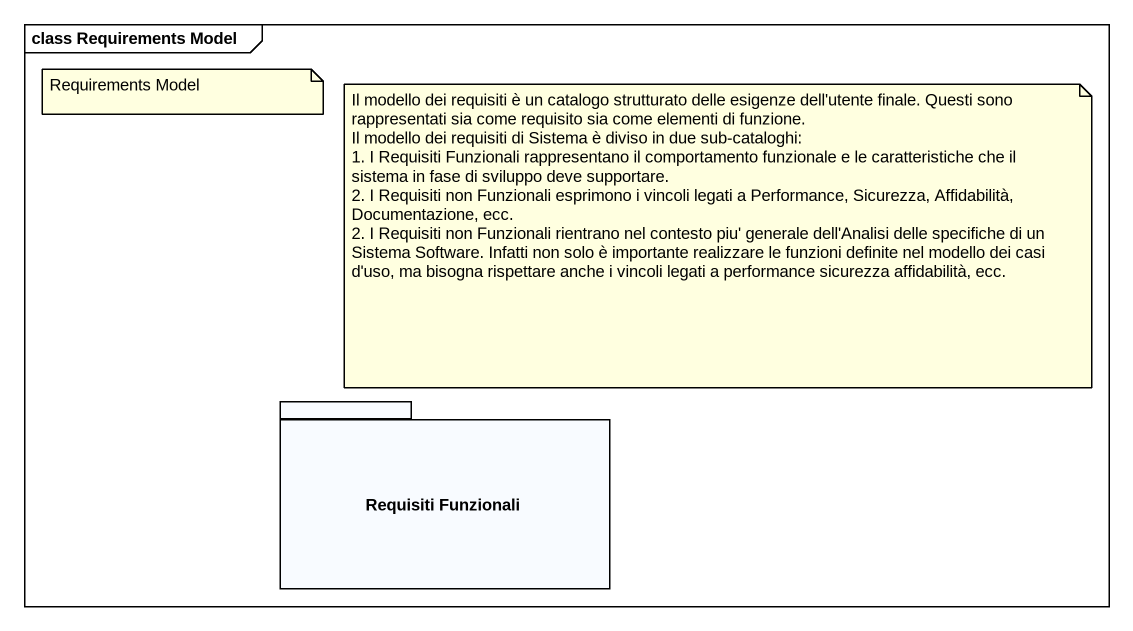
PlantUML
@startuml
mainframe class Requirements Model
package "Requisiti Funzionali" as Requisiti_Funzionali {
}
note as N1
  Requirements Model
end note
note as N2
  Il modello dei requisiti è un catalogo strutturato delle esigenze dell'utente finale. Questi sono rappresentati sia come requisito sia come elementi di funzione.
  Il modello dei requisiti di Sistema è diviso in due sub-cataloghi:
  1. I Requisiti Funzionali rappresentano il comportamento funzionale e le caratteristiche che il sistema in fase di sviluppo deve supportare.
  2. I Requisiti non Funzionali esprimono i vincoli legati a Performance, Sicurezza, Affidabilità, Documentazione, ecc.
  2. I Requisiti non Funzionali rientrano nel contesto piu' generale dell'Analisi delle specifiche di un Sistema Software. Infatti non solo è importante realizzare le funzioni definite nel modello dei casi d'uso, ma bisogna rispettare anche i vincoli legati a performance sicurezza affidabilità, ecc.
end note
@enduml
